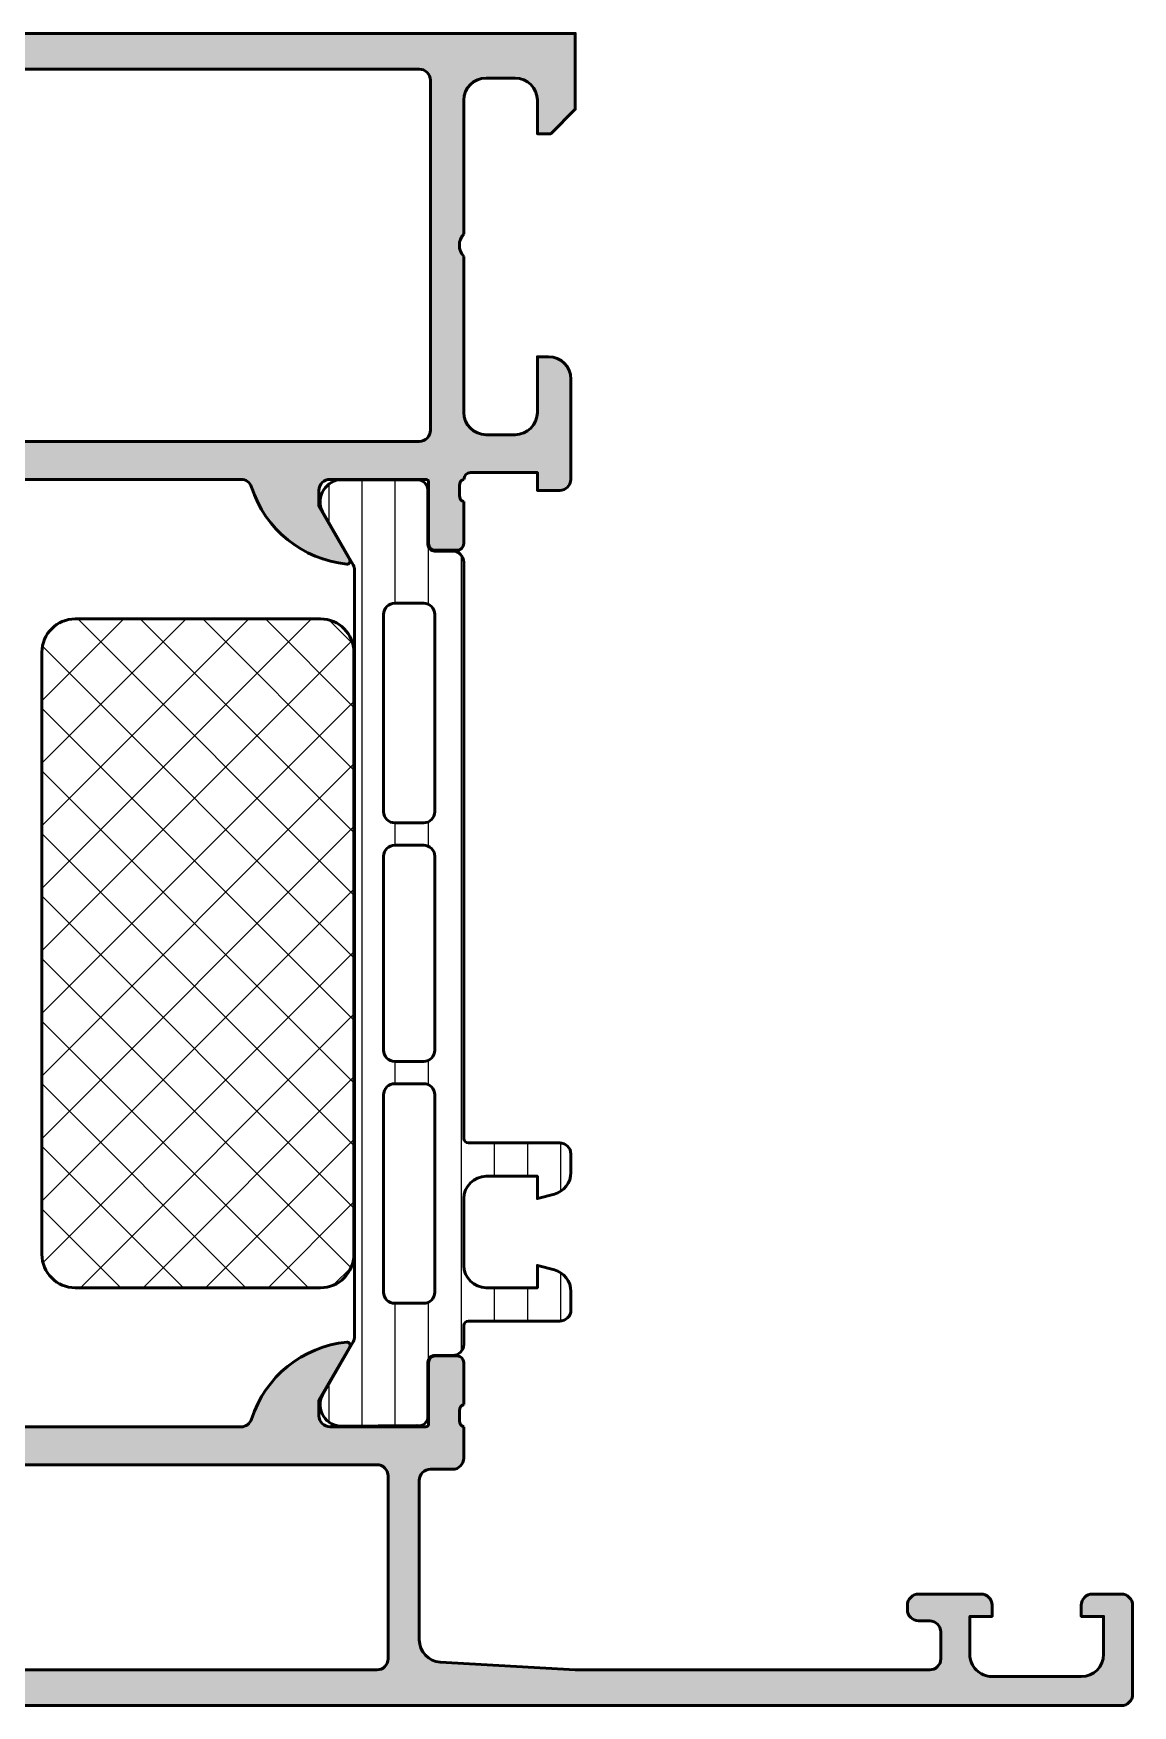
# Model space of a CAD drawing. Extents: x 0 to 94, y 0 to 75.
# Drawn here: x 44.7 to 94, y 0 to 75 of the extents above; entities that cross this region are included whole.
import ezdxf

# ---------------------------------------------------------------- set-up
doc = ezdxf.new("R2010")
doc.units = 0
for name, color, linetype, lineweight in [('0S-Alu contour', 7, 'Continuous', 50), ('0S-Alu hatch', 252, 'Continuous', 25), ('0S-Plastic contour', 254, 'Continuous', 50), ('0S-Plastic hatch', 253, 'Continuous', 25), ('0S-PT contour', 91, 'Continuous', 50), ('0S-PT hatch', 103, 'Continuous', 25)]:
    doc.layers.add(name, color=color, linetype=linetype, lineweight=lineweight)

# ---------------------------------------------------------------- blocks, each defined once
blk = doc.blocks.new('357260__A4FB5255_966E_46D0_B3F6_17CEAE4F82CB_')
at = {"layer": '0S-Alu hatch'}
h = blk.add_hatch(color=256, dxfattribs=at)
edge = h.paths.add_edge_path()
edge.add_line((4.038869380950913, 9.900521103067147), (21.00010604243992, 9.899341407937756))
edge.add_ellipse((21.0000070342009, 8.899341586728927), major_axis=(-0.9999998261101462, 0), ratio=1, start_angle=180.0000102452838, end_angle=269.9943272447713, ccw=False)
edge.add_line((22.00000686031103, 8.899341765542825), (22.00000686031106, 2.798895660562276))
edge.add_ellipse((21.00000729045759, 2.798895224249067), major_axis=(-0.9999995698535634, 0), ratio=1, start_angle=89.99363693611849, end_angle=180.0000250084278, ccw=False)
edge.add_line((20.99989623409034, 1.798895660562266), (4.040422916412367, 1.800209585351695))
edge.add_line((4.040422916412367, 1.800209585351695), (3.000076293945298, 1.199558082742441))
edge.add_line((3.000076293945298, 1.199558082742441), (1.500076293945298, 1.199558082742441))
edge.add_line((1.500076293945298, 1.199558082742441), (1.50007629394534, 2.000003639383066))
edge.add_line((1.50007629394534, 2.000003639383066), (0.5001544952392863, 2.000003639383066))
edge.add_arc((0.5001524363444636, 1.500005692770431), 0.4999979466168747, 89.99976406706348, 179.9914926237425)
edge.add_line((0.000154495239272, 1.500079933328468), (-7.62939453267e-05, 0.5000951921174244))
edge.add_arc((0.4999133905990974, 0.5000162139955063), 0.4999896907820965, 179.9909495872428, 269.9924392660816)
edge.add_line((0.4998474121093184, 2.65275666607e-05), (93.49999999999999, 3.6393831238e-06))
edge.add_arc((93.5000036393566, 0.5000000000265069), 0.4999963606566246, 269.9995829574139, 360.0004170428646)
edge.add_line((94, 0.5000036393855716), (94, 4.500003639383123))
edge.add_arc((93.5000036393566, 4.500007278739743), 0.4999963606566237, 359.9995829571354, 450.0004170425845)
edge.add_line((93.49999999999999, 5.000003639383121), (92.19998168945312, 5.000003639383124))
edge.add_arc((92.19996143451638, 4.500054409730404), 0.4999492300630221, 89.9976787195175, 180.0058184440372)
edge.add_line((91.70001220703126, 4.500003639383334), (91.70001220703126, 4.000003639383123))
edge.add_line((91.70001220703126, 4.000003639383123), (92.70001220703125, 4.000003639383123))
edge.add_line((92.70001220703125, 4.000003639383123), (92.70001220703125, 2.300006691140936))
edge.add_ellipse((91.69996902853163, 2.300049869640559), major_axis=(-1.000043179431775, 0), ratio=1, start_angle=90.00247383897681, end_angle=179.9975261609891, ccw=False)
edge.add_line((91.70001220703126, 1.300006691140936), (87.69998168945312, 1.300006691140936))
edge.add_ellipse((87.69996495732359, 2.299959442409575), major_axis=(-0.9999527514086283, 0), ratio=1, start_angle=-0.0027072808267121218, end_angle=90.0009587257033, ccw=False)
edge.add_line((86.70001220703124, 2.300006691141228), (86.70001220703124, 4.000003639383123))
edge.add_line((86.70001220703124, 4.000003639383123), (87.70001220703125, 4.000003639383123))
edge.add_line((87.70001220703125, 4.000003639383123), (87.70001220703125, 4.500003639383123))
edge.add_arc((87.19996347125728, 4.499954903609141), 0.5000487381489269, 0.0055841639549441, 89.99441583599001)
edge.add_line((87.2000122070313, 5.000003639383123), (84.40000534057617, 5.000003639383123))
edge.add_arc((84.39999154059149, 4.500017439367804), 0.4999862002057592, 89.99841859459399, 180.0015814054484)
edge.add_line((83.90000534057619, 4.500003639382748), (83.90000534057619, 4.300006691140934))
edge.add_arc((84.39999245899998, 4.299993809564751), 0.4999871185897545, 179.9985238419079, 270.0014761579309)
edge.add_line((84.40000534057619, 3.800006691140936), (84.89999389648438, 3.800006691140936))
edge.add_ellipse((84.89999115561677, 3.30000395027334), major_axis=(-0.5000027408751083, 0), ratio=1, start_angle=180.0003140784808, end_angle=269.9996859214303, ccw=False)
edge.add_line((85.39999389648439, 3.30000669114015), (85.39999389648438, 2.100002113504203))
edge.add_ellipse((84.89999753584102, 2.099998474147569), major_axis=(-0.4999963606565962, 0), ratio=1, start_angle=89.9995829574155, end_angle=180.0004170428646, ccw=False)
edge.add_line((84.8999938964844, 1.600002113504217), (69, 1.600002113504218))
edge.add_line((69, 1.600002113504218), (62.94295501708984, 1.946118060273932))
edge.add_ellipse((63.00000535189692, 2.94449472423783), major_axis=(-1.000005351910319, 0), ratio=1, start_angle=0.0002969083017205776, end_angle=86.72949836411948, ccw=False)
edge.add_line((62.00000000000002, 2.944489542182657), (62, 10.10000211350422))
edge.add_ellipse((62.49999712736819, 10.10000498613602), major_axis=(-0.4999971273764486, 0), ratio=1, start_angle=-90.0003291812489, end_angle=0.0003291815056059022, ccw=False)
edge.add_line((62.5, 10.60000211350422), (63.5, 10.60000211350422))
edge.add_arc((63.5, 11.10000211350422), 0.5, 270, 360)
edge.add_line((64, 11.10000211350422), (64, 12.49999999999998))
edge.add_ellipse((64.07883644654306, 12.76752059199311), major_axis=(-0.278895056327449, 0), ratio=1, start_angle=-1.16458937409692, end_angle=73.58012358050422, ccw=False)
edge.add_line((63.799999, 12.77318899999148), (63.799999, 13.22678299999146))
edge.add_ellipse((64.07886709564318, 13.23244365946855), major_axis=(-0.278925541737158, 0), ratio=1, start_angle=-73.57540544464263, end_angle=1.1628700728909962, ccw=False)
edge.add_line((64, 13.49998699999149), (64, 15.37999799999999))
edge.add_arc((63.7, 15.37999799999999), 0.2999999999999971, 0, 90)
edge.add_line((63.7, 15.67999799999999), (62.72002568095721, 15.67999799999999))
edge.add_arc((62.72002568095722, 15.37999799999999), 0.3000000000000043, 90.00000000000136, 180)
edge.add_line((62.4200256809572, 15.37999799999999), (62.42002568095722, 12.61999999999999))
edge.add_ellipse((62.30002568095723, 12.62), major_axis=(-0.1199999999999974, 0), ratio=1, start_angle=89.9999999999967, end_angle=180, ccw=False)
edge.add_line((62.30002568095722, 12.5), (58, 12.5))
edge.add_ellipse((58.00000000000001, 13.00000000000001), major_axis=(-0.5000000000000142, 0), ratio=1, start_angle=0, end_angle=89.9999999999992, ccw=False)
edge.add_line((57.5, 13), (57.5, 13.70000000000001))
edge.add_line((57.5, 13.70000000000001), (58.88149545762238, 16.09282032302755))
edge.add_arc((58.76188021535171, 16.16188021535169), 0.1381197846482996, 330.0000000000029, 455.6225775507981)
edge.add_arc((59.23822324117374, 11.3233911381523), 4.999999999999877, 95.62257755079285, 162.2515836439293)
edge.add_ellipse((53.99999999999994, 13.00000000000011), major_axis=(-0.50000000000012, 0), ratio=1, start_angle=90.00000000000648, end_angle=162.2515836439346, ccw=False)
edge.add_line((53.99999999999999, 12.5), (25.20000000000002, 12.5))
edge.add_ellipse((25.20000000000002, 13.00000000000002), major_axis=(-0.5000000000000214, 0), ratio=1, start_angle=17.74841635606998, end_angle=90, ccw=False)
edge.add_arc((19.96177675882622, 11.32339113815219), 4.999999999999974, 17.74841635607035, 84.3774224492069)
edge.add_arc((20.4381197846483, 16.16188021535169), 0.1381197846482907, 84.37742244921162, 209.9999999999979)
edge.add_line((20.31850454237764, 16.09282032302755), (21.69999999999999, 13.70000000000001))
edge.add_line((21.69999999999999, 13.70000000000001), (21.7, 12.99999999999998))
edge.add_ellipse((21.2, 13), major_axis=(-0.4999999999999965, 0), ratio=1, start_angle=89.9999999999996, end_angle=180, ccw=False)
edge.add_line((21.2, 12.5), (16.89997431904284, 12.5))
edge.add_ellipse((16.89997431904284, 12.62000000000003), major_axis=(-0.1200000000000294, 0), ratio=1, start_angle=0, end_angle=90.0000000000017, ccw=False)
edge.add_line((16.7799743190428, 12.62000000000003), (16.77997431904279, 15.37999800000003))
edge.add_arc((16.47997431904281, 15.37999800000005), 0.2999999999999812, 0, 89.99999999999729)
edge.add_line((16.47997431904282, 15.67999800000003), (15.50000000000001, 15.67999800000003))
edge.add_arc((15.50000000000002, 15.37999800000002), 0.3000000000000078, 90.00000000000205, 180)
edge.add_line((15.20000000000002, 15.37999800000002), (15.20000000000002, 13.49998699999154))
edge.add_ellipse((15.12113290435683, 13.23244365946857), major_axis=(-0.2789255417371746, 0), ratio=1, start_angle=178.8371299271123, end_angle=253.5754054446443, ccw=False)
edge.add_line((15.40000100000003, 13.22678299999151), (15.400001, 12.77318899999148))
edge.add_ellipse((15.12116355345699, 12.7675205919931), major_axis=(-0.2788950563273953, 0), ratio=1, start_angle=106.41987641949291, end_angle=181.1645893740988, ccw=False)
edge.add_line((15.20000000000003, 12.50000000000002), (15.20000000000002, 12.20058710806897))
edge.add_ellipse((14.70000000000001, 12.20058710806896), major_axis=(-0.5, 0), ratio=1, start_angle=89.99366232888048, end_angle=180, ccw=False)
edge.add_line((14.69994469338615, 11.70058711112778), (0.5001258850097515, 11.70215779892896))
edge.add_arc((0.5000660274673143, 11.2021528101759), 0.5000049923359517, 89.99314089936215, 179.9994283362198)
edge.add_line((6.103515625e-05, 11.2021577989333), (7.62939453125e-05, 10.20033628098462))
edge.add_arc((0.5000762471080691, 10.20033623414739), 0.4999999531627588, 179.9999946681853, 270.00000536715)
edge.add_line((0.5000762939452841, 9.700336280984631), (1.500076293945312, 9.70033628098463))
edge.add_line((1.500076293945312, 9.70033628098463), (1.500076293945312, 10.50026303879713))
edge.add_line((1.500076293945312, 10.50026303879713), (3.000076293945284, 10.50026303879713))
edge.add_line((3.000076293945284, 10.50026303879713), (4.038869380950913, 9.900521103067147))
edge = h.paths.add_edge_path()
edge.add_ellipse((23.90000360620952, 10.30000193437813), major_axis=(-0.4999971273764681, 0), ratio=1, start_angle=-90.000329181246, end_angle=0.0003291815056059022, ccw=False)
edge.add_line((23.9000064788413, 10.79999906174635), (60.0999870300293, 10.79999906174641))
edge.add_ellipse((60.09998990266109, 10.3000019343782), major_axis=(-0.4999971273764557, 0), ratio=1, start_angle=179.9996708184945, end_angle=270.00032918124725, ccw=False)
edge.add_line((60.59998703002929, 10.29999906174415), (60.59998703002929, 2.100009742898748))
edge.add_ellipse((60.09998990266108, 2.100006870266958), major_axis=(-0.4999971273764623, 0), ratio=1, start_angle=89.99967081875349, end_angle=180.0003291815056, ccw=False)
edge.add_line((60.0999870300293, 1.600009742898748), (23.9000064788413, 1.600009742898691))
edge.add_ellipse((23.90000360620951, 2.100006870266895), major_axis=(-0.4999971273764557, 0), ratio=1, start_angle=-0.0003291815056059022, end_angle=90.00032918124731, ccw=False)
edge.add_line((23.40000647884131, 2.100009742900946), (23.40000647884131, 10.29999906174408))
at = {"layer": '0S-Alu contour', "color": 7}
for points in [[(20.31850454237764, 16.09282032302755), (21.69999999999999, 13.70000000000001), (21.7, 12.99999999999998)], [(57.5, 13), (57.5, 13.70000000000001), (58.88149545762238, 16.09282032302755)], [(15.20000000000002, 15.37999800000002), (15.20000000000002, 13.49998699999154)], [(16.47997431904282, 15.67999800000003), (15.50000000000001, 15.67999800000003)], [(16.7799743190428, 12.62000000000003), (16.77997431904279, 15.37999800000003)], [(62.4200256809572, 15.37999799999999), (62.42002568095722, 12.61999999999999)], [(63.7, 15.67999799999999), (62.72002568095721, 15.67999799999999)], [(64, 13.49998699999149), (64, 15.37999799999999)], [(15.40000100000003, 13.22678299999151), (15.400001, 12.77318899999148)], [(63.799999, 12.77318899999148), (63.799999, 13.22678299999146)], [(15.20000000000003, 12.50000000000002), (15.20000000000002, 12.20058710806897)], [(21.2, 12.5), (16.89997431904284, 12.5)], [(53.99999999999999, 12.5), (25.20000000000002, 12.5)], [(62.30002568095722, 12.5), (58, 12.5)], [(64, 11.10000211350422), (64, 12.49999999999998)], [(14.69994469338615, 11.70058711112778), (0.5001258850097515, 11.70215779892896)], [(6.103515625e-05, 11.2021577989333), (7.62939453125e-05, 10.20033628098462)], [(0.5000762939452841, 9.700336280984631), (1.500076293945312, 9.70033628098463), (1.500076293945312, 10.50026303879713), (3.000076293945284, 10.50026303879713), (4.038869380950913, 9.900521103067147)], [(23.9000064788413, 10.79999906174635), (60.0999870300293, 10.79999906174641)], [(62.5, 10.60000211350422), (63.5, 10.60000211350422)], [(4.038869380950913, 9.900521103067147), (21.00010604243992, 9.899341407937756)], [(23.40000647884131, 2.100009742900946), (23.40000647884131, 10.29999906174408)], [(60.59998703002929, 10.29999906174415), (60.59998703002929, 2.100009742898748)], [(62.00000000000002, 2.944489542182657), (62, 10.10000211350422)], [(22.00000686031103, 8.899341765542825), (22.00000686031106, 2.798895660562276)], [(87.2000122070313, 5.000003639383123), (84.40000534057617, 5.000003639383123)], [(93.49999999999999, 5.000003639383121), (92.19998168945312, 5.000003639383124)], [(83.90000534057619, 4.500003639382748), (83.90000534057619, 4.300006691140934)], [(84.40000534057619, 3.800006691140936), (84.89999389648438, 3.800006691140936)], [(86.70001220703124, 2.300006691141228), (86.70001220703124, 4.000003639383123), (87.70001220703125, 4.000003639383123), (87.70001220703125, 4.500003639383123)], [(91.70001220703126, 4.500003639383334), (91.70001220703126, 4.000003639383123), (92.70001220703125, 4.000003639383123), (92.70001220703125, 2.300006691140936)], [(94, 0.5000036393855716), (94, 4.500003639383123)], [(85.39999389648439, 3.30000669114015), (85.39999389648438, 2.100002113504203)], [(0.000154495239272, 1.500079933328468), (-7.62939453267e-05, 0.5000951921174244)], [(20.99989623409034, 1.798895660562266), (4.040422916412367, 1.800209585351695), (3.000076293945298, 1.199558082742441), (1.500076293945298, 1.199558082742441), (1.50007629394534, 2.000003639383066), (0.5001544952392863, 2.000003639383066)], [(60.0999870300293, 1.600009742898748), (23.9000064788413, 1.600009742898691)], [(84.8999938964844, 1.600002113504217), (69, 1.600002113504218), (62.94295501708984, 1.946118060273932)], [(91.70001220703126, 1.300006691140936), (87.69998168945312, 1.300006691140936)], [(0.4998474121093184, 2.65275666607e-05), (93.49999999999999, 3.6393831238e-06)]]:
    blk.add_lwpolyline(points, dxfattribs=at)
for centre, radius, start, end in [((20.4381197846483, 16.16188021535169), 0.1381197846482907, 84.37742244921162, 209.9999999999979), ((19.96177675882622, 11.32339113815219), 4.999999999999974, 17.74841635607035, 84.3774224492069), ((59.23822324117374, 11.3233911381523), 4.999999999999877, 95.62257755079285, 162.2515836439293), ((58.76188021535171, 16.16188021535169), 0.1381197846482996, 330.0000000000029, 95.62257755079821), ((15.50000000000002, 15.37999800000002), 0.3000000000000078, 90.00000000000205, 180), ((16.47997431904281, 15.37999800000005), 0.2999999999999812, 0, 89.99999999999729), ((62.72002568095722, 15.37999799999999), 0.3000000000000043, 90.00000000000136, 180), ((63.7, 15.37999799999999), 0.2999999999999971, 0, 90), ((0.5000660274673143, 11.2021528101759), 0.5000049923359517, 89.99314089936215, 179.9994283362198), ((63.5, 11.10000211350422), 0.5, 270, 0), ((0.5000762471080691, 10.20033623414739), 0.4999999531627588, 179.9999946681853, 270.00000536715), ((84.39999154059149, 4.500017439367804), 0.4999862002057592, 89.99841859459399, 180.0015814054484), ((87.19996347125728, 4.499954903609141), 0.5000487381489269, 0.0055841639549441, 89.99441583599001), ((92.19996143451638, 4.500054409730404), 0.4999492300630221, 89.9976787195175, 180.0058184440372), ((93.5000036393566, 4.500007278739743), 0.4999963606566237, 359.9995829571354, 90.00041704258453), ((84.39999245899998, 4.299993809564751), 0.4999871185897545, 179.9985238419079, 270.0014761579309), ((0.5001524363444636, 1.500005692770431), 0.4999979466168747, 89.99976406706348, 179.9914926237425), ((0.4999133905990974, 0.5000162139955063), 0.4999896907820965, 179.9909495872428, 269.9924392660816), ((93.5000036393566, 0.5000000000265069), 0.4999963606566246, 269.9995829574139, 0.0004170428646345)]:
    blk.add_arc(centre, radius, start, end, dxfattribs=at)
at = {"layer": '0S-Alu contour', "color": 7, "extrusion": (0, 0, -1)}
for centre, radius, start, end in [((-15.12113290435683, 13.23244365946857), 0.2789255417371746, 106.4245945553557, 181.1628700728878), ((-15.12116355345699, 12.7675205919931), 0.2788950563273953, 178.8354106259012, 253.5801235805071), ((-21.2, 13), 0.4999999999999965, 180, 270.0000000000004), ((-25.20000000000002, 13.00000000000002), 0.5000000000000214, 270, 342.25158364393), ((-53.99999999999994, 13.00000000000011), 0.50000000000012, 197.7484163560654, 269.9999999999935), ((-58.00000000000001, 13.00000000000001), 0.5000000000000142, 270.0000000000008, 0), ((-64.07883644654306, 12.76752059199311), 0.278895056327449, 286.4198764194958, 1.164589374096924), ((-64.07886709564318, 13.23244365946855), 0.2789255417371581, 358.837129927109, 73.57540544464266), ((-14.70000000000001, 12.20058710806896), 0.5, 180, 270.0063376711195), ((-16.89997431904284, 12.62000000000003), 0.1200000000000294, 269.9999999999983, 0), ((-62.30002568095723, 12.62), 0.1199999999999974, 180, 270.0000000000033), ((-23.90000360620952, 10.30000193437813), 0.4999971273764681, 359.9996708184944, 90.00032918124607), ((-60.09998990266109, 10.3000019343782), 0.4999971273764557, 89.99967081875272, 180.0003291815056), ((-62.49999712736819, 10.10000498613602), 0.4999971273764486, 359.9996708184944, 90.00032918124892), ((-21.0000070342009, 8.899341586728927), 0.9999998261101462, 90.00567275522874, 179.9999897547162), ((-84.89999115561677, 3.30000395027334), 0.5000027408751083, 90.00031407856972, 179.9996859215192), ((-21.00000729045759, 2.798895224249067), 0.9999995698535634, 179.9999749915722, 270.0063630638815), ((-63.00000535189692, 2.94449472423783), 1.000005351910319, 273.2705016358805, 359.9997030916983), ((-87.69996495732359, 2.299959442409575), 0.9999527514086283, 269.9990412742967, 0.0027072808266599), ((-91.69996902853163, 2.300049869640559), 1.000043179431775, 180.002473839011, 269.9975261610232), ((-23.90000360620951, 2.100006870266895), 0.4999971273764557, 269.9996708187527, 0.0003291815055843), ((-60.09998990266108, 2.100006870266958), 0.4999971273764623, 179.9996708184944, 270.0003291812465), ((-84.89999753584102, 2.099998474147569), 0.4999963606565962, 179.9995829571354, 270.0004170425845)]:
    blk.add_arc(centre, radius, start, end, dxfattribs=at)
blk = doc.blocks.new('368590__5CC6B94D_1B28_44FD_9995_89C2002C44AF_')
at = {"layer": '0S-PT hatch'}
h = blk.add_hatch(dxfattribs=at)
h.set_pattern_fill('ANSI37', color=256, scale=0.625, angle=90, style=0)
h.set_pattern_definition([(135, (0, 0), (-1.403165018917055, -1.403165018917055), []), (225, (0, 0), (1.403165018917055, -1.403165018917055), [])])
edge = h.paths.add_edge_path()
edge.add_arc((46.57050827936724, 47.2411992391158), 1.5, 90, 180)
edge.add_line((45.07050827936724, 47.2411992391158), (45.07050827936723, 20.24119923911581))
edge.add_arc((46.57050827936723, 20.24119923911581), 1.5, 180, 269.9999999999997)
edge.add_line((46.57050827936722, 18.74119923911581), (57.57050827936723, 18.74119923911581))
edge.add_arc((57.57050827936723, 20.24119923911581), 1.5, 270, 360)
edge.add_line((59.07050827936722, 20.24119923911581), (59.07050827936724, 47.2411992391158))
edge.add_arc((57.57050827936724, 47.2411992391158), 1.5, 0, 90)
edge.add_line((57.57050827936724, 48.74119923911581), (46.57050827936724, 48.74119923911581))
at = {"layer": '0S-PT contour', "color": 7}
for points in [[(57.57050827936724, 48.74119923911581), (46.57050827936724, 48.74119923911581)], [(45.07050827936724, 47.2411992391158), (45.07050827936723, 20.24119923911581)], [(59.07050827936722, 20.24119923911581), (59.07050827936724, 47.2411992391158)], [(46.57050827936722, 18.74119923911581), (57.57050827936723, 18.74119923911581)]]:
    blk.add_lwpolyline(points, dxfattribs=at)
for centre, start, end in [((46.57050827936724, 47.2411992391158), 90, 180), ((57.57050827936724, 47.2411992391158), 0, 90), ((46.57050827936723, 20.24119923911581), 180, 269.9999999999997), ((57.57050827936723, 20.24119923911581), 270, 0)]:
    blk.add_arc(centre, 1.5, start, end, dxfattribs=at)
blk = doc.blocks.new('284033__F4D7716F_2284_4CAC_AF39_E7D9F0B837EB___C6486B02_60DB_47A0_9183_32849407A841_')
at = {"layer": '0S-Plastic hatch'}
h = blk.add_hatch(dxfattribs=at)
h.set_pattern_fill('ANSI31', color=256, scale=0.4680000000000001, angle=45, style=0)
h.set_pattern_definition([(90, (0, 0), (-1.4859, 0), [])])
edge = h.paths.add_edge_path()
edge.add_line((64.00000000023793, 51.28260840990328), (64.000022921558, 25.44125658823258))
edge.add_arc((64.20416178718003, 25.44537538707199), 0.2041804127758777, 181.155868943833, 269.5149389343164)
edge.add_line((64.20243323428488, 25.24120229122874), (68.30243323427302, 25.24120229122874))
edge.add_ellipse((68.30243323427302, 24.7412022912288), major_axis=(-0.4999999999999432, 0), ratio=1, start_angle=180, end_angle=270, ccw=False)
edge.add_line((68.80243323427298, 24.7412022912288), (68.80243323427298, 23.91045306784115))
edge.add_ellipse((67.80243323427291, 23.91045306784115), major_axis=(-1.000000000000071, 0), ratio=1, start_angle=104.9999999990662, end_angle=180, ccw=False)
edge.add_line((68.0612522793597, 22.9445272415478), (67.30243323427304, 22.74120229122873))
edge.add_line((67.30243323427304, 22.74120229122873), (67.30243323427304, 23.74120229122874))
edge.add_line((67.30243323427304, 23.74120229122874), (65.00243323428515, 23.74120229122874))
edge.add_arc((65.00414226812572, 22.73707631855115), 1.004127427074068, 90.09751797505582, 179.7701403217094)
edge.add_line((64.000022921558, 22.74110467439492), (64.000022921558, 19.7412263202546))
edge.add_arc((65.00414248000591, 19.74532877543037), 1.00412793895802, 180.2340877213157, 269.9024699846241)
edge.add_line((65.00243323428373, 18.74120229122873), (67.30243323427304, 18.74120229122873))
edge.add_line((67.30243323427304, 18.74120229122873), (67.30243323427315, 19.74120229122868))
edge.add_line((67.30243323427315, 19.74120229122868), (68.06125227939552, 19.53787734086995))
edge.add_ellipse((67.80243323427312, 18.57195151458675), major_axis=(-0.9999999999994756, 0), ratio=1, start_angle=180, end_angle=254.9999999988132, ccw=False)
edge.add_line((68.8024332342726, 18.57195151458676), (68.80243323427304, 17.74120229122901))
edge.add_ellipse((68.30243323427305, 17.74120229122872), major_axis=(-0.4999999999999858, 0), ratio=1, start_angle=89.9999999999983, end_angle=180, ccw=False)
edge.add_line((68.30243323427302, 17.24120229122873), (64.20243323428467, 17.24120229122873))
edge.add_arc((64.20243323428467, 17.04120229122874), 0.1999999999999886, 90, 180)
edge.add_line((64.00243323428468, 17.04120229122874), (64.00111268929474, 16.20013004610026))
edge.add_ellipse((63.50111536862897, 16.20010925689816), major_axis=(-0.4999973210979703, 0), ratio=1, start_angle=90.00202407690739, end_angle=180.0023822798489, ccw=False)
edge.add_line((63.5011330319375, 15.70011193611218), (62.69079973539073, 15.7000833096297))
edge.add_arc((62.69081033343268, 15.4000833098169), 0.2999999999999891, 90.00202407691583, 180.010000035117)
edge.add_line((62.39081033800198, 15.40003094975573), (62.39122921384227, 13.00007407424417))
edge.add_ellipse((61.97659716172894, 12.9646983153136), major_axis=(-0.4161384180289393, 0), ratio=1, start_angle=78.16486295744693, end_angle=184.8765766956544, ccw=False)
edge.add_line((61.89124870744702, 12.55740625264687), (58.41470721164117, 12.53353835338623))
edge.add_ellipse((58.51640972991909, 13.49265406356741), major_axis=(-0.9644927929955835, 0), ratio=1, start_angle=-33.883052229512316, end_angle=83.94710035777553, ccw=False)
edge.add_line((57.71570977789661, 14.03035838247476), (59.03409677568366, 16.31406298372988))
edge.add_arc((58.60107500404299, 16.56404727380663), 0.5000000000000082, 330.0020786985418, 360.0018117434856)
edge.add_line((59.10107500379303, 16.56406308425114), (59.09998869139982, 50.91833079431191))
edge.add_arc((58.59998869164975, 50.91831498386867), 0.5000000000000445, 0.0018117430833341, 30.00207189723037)
edge.add_line((59.03299235290179, 51.16833064206307), (57.71443992344533, 53.45193973131252))
edge.add_ellipse((58.55567298966564, 53.99260512706296), major_axis=(-0.9999960709244813, 0), ratio=1, start_angle=-81.81631665021422, end_angle=32.72909139772082, ccw=False)
edge.add_line((58.41332648878386, 54.98241804653366), (61.88987052002935, 54.98254469409654))
edge.add_ellipse((61.88988873445959, 54.48254871698272), major_axis=(-0.4999959774455875, 0), ratio=1, start_angle=179.9941505605964, end_angle=270.00208723675064, ccw=False)
edge.add_line((62.38988470929951, 54.48249767140499), (62.38963969245169, 52.08260728859734))
edge.add_arc((62.68963969088822, 52.08257666045133), 0.3000000000000021, 179.9941504549235, 270.0020240769159)
edge.add_line((62.68965028893017, 51.78257666063853), (63.49998501583147, 51.7826052871865))
edge.add_ellipse((63.50000267914015, 51.28260796640052), major_axis=(-0.4999973210979738, 0), ratio=1, start_angle=180.0000508192582, end_angle=270.0020240769245, ccw=False)
edge = h.paths.add_edge_path()
edge.add_line((62.70055130142632, 40.0911960477475), (62.70055130142631, 48.9411899405362))
edge.add_arc((62.20055129933868, 48.9411899405362), 0.5000000020876314, 0, 90)
edge.add_line((62.20055129933868, 49.44118994262383), (60.90054062027395, 49.44118994234917))
edge.add_arc((60.90053698091733, 48.94119358170581), 0.4999963606566104, 89.99958295741548, 180)
edge.add_line((60.40054062026072, 48.94119358170581), (60.40054062026073, 40.0911924065081))
edge.add_arc((60.90053698091724, 40.0911924065081), 0.4999963606565033, 180, 269.9999999878949)
edge.add_line((60.9005369808116, 39.5911960458516), (62.20055129926903, 39.5911960455902))
edge.add_arc((62.20055129926901, 40.0911960477475), 0.5000000021573073, 270.0000000000017, 360)
edge = h.paths.add_edge_path()
edge.add_line((62.70055130141593, 29.39118994304763), (62.70055130141595, 38.09119604656331))
edge.add_arc((62.20055130141594, 38.09119604656331), 0.5000000000000071, 0, 90.00000000119446)
edge.add_line((62.20055130140552, 38.59119604656331), (60.9005406202636, 38.5911960465633))
edge.add_arc((60.9005406202636, 38.09119604656329), 0.5000000000000142, 90, 180)
edge.add_line((60.40054062026358, 38.09119604656329), (60.40054062026358, 29.39118994304763))
edge.add_arc((60.90054062026357, 29.39118994304763), 0.4999999999999894, 180, 270.0000000000008)
edge.add_line((60.90054062026358, 28.89118994304764), (62.20055130141593, 28.89118994304763))
edge.add_arc((62.20055130141593, 29.39118994304763), 0.5, 270, 360)
edge = h.paths.add_edge_path()
edge.add_line((62.70055130141593, 18.54118078777423), (62.70055130141592, 27.39118994123467))
edge.add_arc((62.20055129932831, 27.39118994123467), 0.5000000020876172, 0, 90)
edge.add_line((62.20055129932831, 27.89118994332229), (60.90054062026359, 27.89118994304762))
edge.add_arc((60.90053698090691, 27.3911935824043), 0.4999963606565672, 89.99958295740817, 180)
edge.add_line((60.40054062025034, 27.3911935824043), (60.40054062026358, 18.54121130535236))
edge.add_arc((60.90055587905264, 18.54121130535236), 0.500015258789052, 180, 270.0000000000008)
edge.add_line((60.90055587905265, 18.04119604656331), (62.200566560205, 18.0411960465633))
edge.add_arc((62.200566560205, 18.54118078777423), 0.4999847412109304, 270, 360)
at = {"layer": '0S-Alu contour', "color": 7}
for points in [[(60.40054062026072, 48.94119358170581), (60.40054062026073, 40.0911924065081)], [(62.20055129933868, 49.44118994262383), (60.90054062027395, 49.44118994234917)], [(62.70055130142632, 40.0911960477475), (62.70055130142631, 48.9411899405362)], [(60.9005369808116, 39.5911960458516), (62.20055129926903, 39.5911960455902)], [(62.20055130140552, 38.59119604656331), (60.9005406202636, 38.5911960465633)], [(60.40054062026358, 38.09119604656329), (60.40054062026358, 29.39118994304763)], [(62.70055130141593, 29.39118994304763), (62.70055130141595, 38.09119604656331)], [(60.90054062026358, 28.89118994304764), (62.20055130141593, 28.89118994304763)], [(62.20055129932831, 27.89118994332229), (60.90054062026359, 27.89118994304762)], [(60.40054062025034, 27.3911935824043), (60.40054062026358, 18.54121130535236)], [(62.70055130141593, 18.54118078777423), (62.70055130141592, 27.39118994123467)], [(60.90055587905265, 18.04119604656331), (62.200566560205, 18.0411960465633)]]:
    blk.add_lwpolyline(points, dxfattribs=at)
for centre, radius, start, end in [((60.90053698091733, 48.94119358170581), 0.4999963606566104, 89.99958295741548, 180), ((62.20055129933868, 48.9411899405362), 0.5000000020876314, 0, 90), ((60.90053698091724, 40.0911924065081), 0.4999963606565033, 180, 269.9999999878949), ((62.20055129926901, 40.0911960477475), 0.5000000021573073, 270.0000000000017, 0), ((60.9005406202636, 38.09119604656329), 0.5000000000000142, 90, 180), ((62.20055130141594, 38.09119604656331), 0.5000000000000071, 0, 90.00000000119446), ((60.90054062026357, 29.39118994304763), 0.4999999999999894, 180, 270.0000000000008), ((62.20055130141593, 29.39118994304763), 0.5, 270, 0), ((60.90053698090691, 27.3911935824043), 0.4999963606565672, 89.99958295740817, 180), ((62.20055129932831, 27.39118994123467), 0.5000000020876172, 0, 90), ((60.90055587905264, 18.54121130535236), 0.500015258789052, 180, 270.0000000000008), ((62.200566560205, 18.54118078777423), 0.4999847412109304, 270, 0)]:
    blk.add_arc(centre, radius, start, end, dxfattribs=at)
at = {"layer": '0S-Plastic contour', "color": 7}
for points in [[(58.41332648878386, 54.98241804653366), (61.88987052002935, 54.98254469409654)], [(62.38988470929951, 54.48249767140499), (62.38963969245169, 52.08260728859734)], [(59.03299235290179, 51.16833064206307), (57.71443992344533, 53.45193973131252)], [(62.68965028893017, 51.78257666063853), (63.49998501583147, 51.7826052871865)], [(64.00000000023793, 51.28260840990328), (64.000022921558, 25.44125658823258)], [(59.10107500379303, 16.56406308425114), (59.09998869139982, 50.91833079431191)], [(64.20243323428488, 25.24120229122874), (68.30243323427302, 25.24120229122874)], [(68.80243323427298, 24.7412022912288), (68.80243323427298, 23.91045306784115)], [(68.0612522793597, 22.9445272415478), (67.30243323427304, 22.74120229122873), (67.30243323427304, 23.74120229122874), (65.00243323428515, 23.74120229122874)], [(64.000022921558, 22.74110467439492), (64.000022921558, 19.7412263202546)], [(65.00243323428373, 18.74120229122873), (67.30243323427304, 18.74120229122873), (67.30243323427315, 19.74120229122868), (68.06125227939552, 19.53787734086995)], [(68.8024332342726, 18.57195151458676), (68.80243323427304, 17.74120229122901)], [(64.00243323428468, 17.04120229122874), (64.00111268929474, 16.20013004610026)], [(68.30243323427302, 17.24120229122873), (64.20243323428467, 17.24120229122873)], [(57.71570977789661, 14.03035838247476), (59.03409677568366, 16.31406298372988)], [(62.39081033800198, 15.40003094975573), (62.39122921384227, 13.00007407424417)], [(63.5011330319375, 15.70011193611218), (62.69079973539073, 15.7000833096297)], [(61.89124870744702, 12.55740625264687), (58.41470721164117, 12.53353835338623)]]:
    blk.add_lwpolyline(points, dxfattribs=at)
at = {"layer": '0S-Plastic contour', "color": 7, "extrusion": (0, 0, -1)}
for centre, radius, start, end in [((-58.55567298966564, 53.99260512706296), 0.9999960709244813, 327.2709086022792, 81.81631665021425), ((-61.88988873445959, 54.48254871698272), 0.4999959774455876, 89.99791276324936, 180.0058494394036), ((-63.50000267914015, 51.28260796640052), 0.4999973210979738, 89.99797592307549, 179.9999491807418), ((-68.30243323427302, 24.7412022912288), 0.4999999999999432, 90, 180), ((-67.80243323427291, 23.91045306784115), 1.000000000000071, 180, 255.0000000009338), ((-67.80243323427312, 18.57195151458675), 0.9999999999994756, 105.0000000011868, 180), ((-68.30243323427305, 17.74120229122872), 0.4999999999999858, 180, 270.0000000000017), ((-63.50111536862897, 16.20010925689816), 0.4999973210979703, 179.9976177201511, 269.9979759230926), ((-58.51640972991909, 13.49265406356741), 0.9644927929955835, 276.0528996422245, 33.88305222951232), ((-61.97659716172894, 12.9646983153136), 0.4161384180289393, 175.1234233043456, 281.8351370425531)]:
    blk.add_arc(centre, radius, start, end, dxfattribs=at)
at = {"layer": '0S-Plastic contour', "color": 7}
for centre, radius, start, end in [((62.68963969088822, 52.08257666045133), 0.3000000000000021, 179.9941504549235, 270.0020240769159), ((58.59998869164975, 50.91831498386867), 0.5000000000000445, 0.0018117430833341, 30.00207189723037), ((64.20416178718003, 25.44537538707199), 0.2041804127758777, 181.155868943833, 269.5149389343164), ((65.00414226812572, 22.73707631855115), 1.004127427074068, 90.09751797505582, 179.7701403217094), ((65.00414248000591, 19.74532877543037), 1.00412793895802, 180.2340877213157, 269.9024699846241), ((58.60107500404299, 16.56404727380663), 0.5000000000000082, 330.0020786985418, 0.00181174348567), ((64.20243323428467, 17.04120229122874), 0.1999999999999886, 90, 180), ((62.69081033343268, 15.4000833098169), 0.2999999999999891, 90.00202407691583, 180.010000035117)]:
    blk.add_arc(centre, radius, start, end, dxfattribs=at)
blk = doc.blocks.new('357250__82982601_34FB_4345_826E_43EAF9114722_')
at = {"layer": '0S-Alu hatch'}
h = blk.add_hatch(color=256, dxfattribs=at)
edge = h.paths.add_edge_path()
edge.add_arc((0.4999432660375902, 73.5005515831281), 0.5000022667270451, 180.000259746513, 269.999740253982)
edge.add_line((0.4999409993156976, 73.0005493164062), (1.499940999315696, 73.0005493164062))
edge.add_line((1.499940999315696, 73.0005493164062), (1.499940999315683, 73.80047607421871))
edge.add_line((1.499940999315683, 73.80047607421871), (2.999940999315626, 73.80047607421872))
edge.add_line((2.999940999315626, 73.80047607421872), (3.807592519091016, 73.33418273925778))
edge.add_arc((4.307572445439461, 74.20012270901832), 0.9999159754600606, 239.9985484201053, 270.0122980376737)
edge.add_line((4.30778706865162, 73.20020675659175), (19.00013351440425, 73.20017242431639))
edge.add_ellipse((19.00000028754749, 72.20017081338861), major_axis=(-1.000001619802465, 0), ratio=1, start_angle=180.0000923023688, end_angle=269.9923666757315, ccw=False)
edge.add_line((20.00000190734865, 72.20017242437147), (20.00000190734865, 66.10103225043174))
edge.add_ellipse((19.00000190734865, 66.10103225043173), major_axis=(-0.9999999999999964, 0), ratio=1, start_angle=90.0039060132001, end_angle=180, ccw=False)
edge.add_line((19.00007008013956, 65.1010322527555), (4.307451375292188, 65.10004425048822))
edge.add_arc((4.30756639777627, 64.10010422085075), 0.9999400362529577, 90.00659069810446, 120.0015174067964)
edge.add_line((3.807573445604745, 64.96606445312494), (2.999940999315683, 64.499771118164))
edge.add_line((2.999940999315683, 64.499771118164), (1.499940999315683, 64.49977111816403))
edge.add_line((1.499940999315683, 64.49977111816403), (1.499940999315668, 65.30021667480467))
edge.add_line((1.499940999315668, 65.30021667480467), (0.5000172932609815, 65.30021667480467))
edge.add_arc((0.5000220905091624, 64.80021187100273), 0.5000048038249582, 90.0005497188666, 179.9907069719504)
edge.add_line((1.72932609858e-05, 64.80029296875), (1.72932609956e-05, 63.80001068115229))
edge.add_arc((0.5000227469034968, 63.8000161347948), 0.5000054536722431, 180.0006249343158, 269.9993750654182)
edge.add_line((0.5000172932609815, 63.3000106811523), (19.00000190734864, 63.3000106811523))
edge.add_ellipse((19.00000190734863, 62.3000106811523), major_axis=(-1, 0), ratio=1, start_angle=180, end_angle=269.9999999999996, ccw=False)
edge.add_line((20.00000190734863, 62.30001068115231), (20.00000190734863, 57.49992752075192))
edge.add_ellipse((19.5000019073486, 57.49992752075191), major_axis=(-0.5000000000000214, 0), ratio=1, start_angle=90.0000000000008, end_angle=180, ccw=False)
edge.add_line((19.50000190734861, 56.99992752075189), (15.70000584916921, 56.99992752075188))
edge.add_arc((15.7000058491692, 56.49992752075187), 0.5000000000000142, 89.9999999999992, 180)
edge.add_line((15.20000584916919, 56.49992752075187), (15.20000584916919, 54.99993515014643))
edge.add_ellipse((15.12116940262614, 54.73241455815328), major_axis=(-0.2788950563274617, 0), ratio=1, start_angle=178.8354106259123, end_angle=253.5801235805095, ccw=False)
edge.add_line((15.40000684916922, 54.72674615015495), (15.40000684916918, 54.27315215015494))
edge.add_ellipse((15.12113875352601, 54.26749149067785), major_axis=(-0.2789255417371582, 0), ratio=1, start_angle=106.4245945553595, end_angle=181.1628700728925, ccw=False)
edge.add_line((15.2000058491692, 53.99994815015491), (15.20000584916921, 52.11993715014641))
edge.add_arc((15.50000584916921, 52.11993715014641), 0.3000000000000043, 180, 270)
edge.add_line((15.50000584916921, 51.81993715014641), (16.47998016821199, 51.81993715014641))
edge.add_arc((16.47998016821198, 52.11993715014641), 0.3000000000000007, 270.0000000000027, 360)
edge.add_line((16.77998016821198, 52.11993715014641), (16.77998016821198, 54.87993515014642))
edge.add_ellipse((16.89997253881746, 54.87993515014641), major_axis=(-0.1199923706054875, 0), ratio=1, start_angle=270, end_angle=360, ccw=False)
edge.add_line((16.89997253881746, 54.9999275207519), (21.19999821977468, 54.9999275207519))
edge.add_ellipse((21.20001429458025, 54.49994359574456), major_axis=(-0.4999839252657428, 0), ratio=1, start_angle=179.9990321746067, end_angle=270.0018420962547, ccw=False)
edge.add_line((21.69999821977467, 54.49993515014625), (21.69999821977467, 53.7999305725097))
edge.add_line((21.69999821977467, 53.7999305725097), (20.31175359086842, 51.3954124450683))
edge.add_arc((20.43560275430996, 51.33750519427746), 0.1367181954946849, 154.9409625368243, 275.5867961988135)
edge.add_arc((19.96214501955831, 56.17768573671968), 4.999999999999987, 275.5867961988126, 342.2389692797491)
edge.add_ellipse((25.20001475857168, 54.49991861165439), major_axis=(-0.5000165389589415, 0), ratio=1, start_angle=269.997523967369, end_angle=342.23896927974823, ccw=False)
edge.add_line((25.2000363667473, 54.99993515014644), (54.0000343322753, 54.99993515014653))
edge.add_ellipse((54.00005594045091, 54.49991861165425), major_axis=(-0.5000165389591801, 0), ratio=1, start_angle=197.7610307202508, end_angle=270.00247603263017, ccw=False)
edge.add_arc((59.23792567946439, 56.17768573671956), 4.99999999999988, 197.7610307202508, 264.4132038011874)
edge.add_arc((58.7644681484994, 51.33750727759785), 0.1367202887583636, 264.4132038011851, 385.0590374631748)
edge.add_line((58.88831920816957, 51.39541541499449), (57.50007629394531, 53.79993057250981))
edge.add_line((57.50007629394531, 53.79993057250981), (57.50007629394531, 54.49993515014653))
edge.add_ellipse((58.00005790830888, 54.49994590661076), major_axis=(-0.4999816144792756, 0), ratio=1, start_angle=-90.00210691621618, end_angle=0.0012326454406093035, ccw=False)
edge.add_line((58.00007629394531, 54.999927520752), (62.30002642655683, 54.99993497667508))
edge.add_ellipse((62.30002663463151, 54.87993497667525), major_axis=(-0.1200000000000144, 0), ratio=1, start_angle=180, end_angle=270.0000993483455, ccw=False)
edge.add_line((62.42002663463154, 54.87993497667524), (62.42002663463154, 52.11976930346684))
edge.add_arc((62.72002663463155, 52.11976930346684), 0.3000000000000149, 180, 270)
edge.add_line((62.72002663463155, 51.81976930346682), (63.7000009536743, 51.81976930346682))
edge.add_arc((63.7000009536743, 52.11976930346684), 0.3000000000000114, 270, 360)
edge.add_line((64.00000095367432, 52.11976930346684), (64.00000095367432, 53.99978030347533))
edge.add_ellipse((64.07886804931749, 54.26732364399826), major_axis=(-0.2789255417371395, 0), ratio=1, start_angle=-1.1628700728937815, end_angle=73.57540544464291, ccw=False)
edge.add_line((63.79999995367433, 54.27298430347535), (63.79999995367433, 54.72657830347536))
edge.add_ellipse((64.07883740021713, 54.73224671147375), major_axis=(-0.2788950563271825, 0), ratio=1, start_angle=-73.58012358051252, end_angle=1.1645893741024906, ccw=False)
edge.add_ellipse((64.30008339644742, 54.99964211086036), major_axis=(-0.3000824688880487, 0), ratio=1, start_angle=270.0044151890131, end_angle=359.9760965437253, ccw=False)
edge.add_line((64.30006027221681, 55.29972457885743), (67.29986190795898, 55.29972457885745))
edge.add_line((67.29986190795898, 55.29972457885745), (67.30001831054688, 54.49999237060549))
edge.add_line((67.30001831054688, 54.49999237060549), (68.30001831054688, 54.49999237060549))
edge.add_arc((68.30001556967927, 54.99999511147308), 0.5000027408751128, 270.0003140785698, 359.9996859215192)
edge.add_line((68.80001831054688, 54.99999237060626), (68.80001831054688, 59.49999618530275))
edge.add_arc((67.79998394497837, 59.49996181973422), 1.000034366158997, 0.0019689340145208, 89.99803106562813)
edge.add_line((67.80001831054688, 60.49999618530275), (67.30001831054688, 60.49999618530276))
edge.add_line((67.30001831054688, 60.49999618530276), (67.30001831054688, 58))
edge.add_ellipse((66.29999848739908, 58.00001982314778), major_axis=(-1.00001982334427, 0), ratio=1, start_angle=90.00113576019169, end_angle=179.9988642393878, ccw=False)
edge.add_line((66.30001831054689, 57), (65.00000000000001, 57))
edge.add_ellipse((65.00002700151542, 58.00002700151542), major_axis=(-1.000027001879951, 0), ratio=1, start_angle=0.0015470310149794386, end_angle=89.9984529688993, ccw=False)
edge.add_line((64, 58.0000000000015), (64, 64.99999618530273))
edge.add_ellipse((64.52512921724563, 65.49999809265138), major_axis=(-0.7250948918295341, 0), ratio=1, start_angle=-43.59588636697163, end_angle=43.59588636697163, ccw=False)
edge.add_line((64, 66.00000000000001), (64, 72.00000762939455))
edge.add_ellipse((65.0000641449329, 71.99994348446165), major_axis=(-1.00006414699006, 0), ratio=1, start_angle=270.00367499819674, end_angle=359.996325001876, ccw=False)
edge.add_line((64.99999999999997, 73.00000762939456), (66.30001831054688, 73.00000762939455))
edge.add_ellipse((66.29996134239612, 71.99995066124377), major_axis=(-1.000056969773365, 0), ratio=1, start_angle=180.003263848682, end_angle=269.99673615133383, ccw=False)
edge.add_line((67.30001831054689, 72.0000076293948), (67.30001831054688, 70.50000000000004))
edge.add_line((67.30001831054688, 70.50000000000004), (67.9000244140625, 70.50000000000001))
edge.add_line((67.9000244140625, 70.50000000000001), (69, 71.59999847412111))
edge.add_line((69, 71.59999847412111), (69, 75.00000000000004))
edge.add_line((69, 75.00000000000004), (0.5002003987298025, 74.99999999999994))
edge.add_arc((0.4998252146889115, 74.49996333447639), 0.5000368062762754, 89.95701023638485, 180.0062891481953)
edge.add_line((-0.0002115885749796, 74.49990844726483), (-5.90006843169e-05, 73.50054931640189))
edge = h.paths.add_edge_path()
edge.add_ellipse((21.99998748207855, 72.89999115561673), major_axis=(-0.5000027408751199, 0), ratio=1, start_angle=270.0003140785705, end_angle=359.99968592151924, ccw=False)
edge.add_line((21.99998474121094, 73.39999389648435), (62.00001525878906, 73.3999938964844))
edge.add_ellipse((62.00001251792146, 72.89999115561679), major_axis=(-0.5000027408751199, 0), ratio=1, start_angle=180.0003140784808, end_angle=269.9996859214303, ccw=False)
edge.add_line((62.50001525878907, 72.89999389648361), (62.50001525878906, 57.19999694824298))
edge.add_ellipse((62.00001251792146, 57.1999996891098), major_axis=(-0.5000027408751163, 0), ratio=1, start_angle=90.00031407856977, end_angle=179.9996859215194, ccw=False)
edge.add_line((62.00001525878906, 56.6999969482422), (21.99998474121094, 56.69999694824214))
edge.add_ellipse((21.99998748207855, 57.19999968910975), major_axis=(-0.5000027408751199, 0), ratio=1, start_angle=0.00031407848081244083, end_angle=89.99968592142937, ccw=False)
edge.add_line((21.49998474121094, 57.19999694824292), (21.49998474121094, 72.89999389648355))
at = {"layer": '0S-Alu contour', "color": 7}
for points in [[(-0.0002115885749796, 74.49990844726483), (-5.90006843169e-05, 73.50054931640189)], [(67.30001831054689, 72.0000076293948), (67.30001831054688, 70.50000000000004), (67.9000244140625, 70.50000000000001), (69, 71.59999847412111), (69, 75.00000000000004), (0.5002003987298025, 74.99999999999994)], [(0.4999409993156976, 73.0005493164062), (1.499940999315696, 73.0005493164062), (1.499940999315683, 73.80047607421871), (2.999940999315626, 73.80047607421872), (3.807592519091016, 73.33418273925778)], [(4.30778706865162, 73.20020675659175), (19.00013351440425, 73.20017242431639)], [(21.49998474121094, 57.19999694824292), (21.49998474121094, 72.89999389648355)], [(21.99998474121094, 73.39999389648435), (62.00001525878906, 73.3999938964844)], [(62.50001525878907, 72.89999389648361), (62.50001525878906, 57.19999694824298)], [(64.99999999999997, 73.00000762939456), (66.30001831054688, 73.00000762939455)], [(20.00000190734865, 72.20017242437147), (20.00000190734865, 66.10103225043174)], [(64, 66.00000000000001), (64, 72.00000762939455)], [(3.807573445604745, 64.96606445312494), (2.999940999315683, 64.499771118164), (1.499940999315683, 64.49977111816403), (1.499940999315668, 65.30021667480467), (0.5000172932609815, 65.30021667480467)], [(1.72932609858e-05, 64.80029296875), (1.72932609956e-05, 63.80001068115229)], [(19.00007008013956, 65.1010322527555), (4.307451375292188, 65.10004425048822)], [(64, 58.0000000000015), (64, 64.99999618530273)], [(0.5000172932609815, 63.3000106811523), (19.00000190734864, 63.3000106811523)], [(20.00000190734863, 62.30001068115231), (20.00000190734863, 57.49992752075192)], [(67.80001831054688, 60.49999618530275), (67.30001831054688, 60.49999618530276), (67.30001831054688, 58)], [(68.80001831054688, 54.99999237060626), (68.80001831054688, 59.49999618530275)], [(15.20000584916919, 56.49992752075187), (15.20000584916919, 54.99993515014643)], [(19.50000190734861, 56.99992752075189), (15.70000584916921, 56.99992752075188)], [(62.00001525878906, 56.6999969482422), (21.99998474121094, 56.69999694824214)], [(66.30001831054689, 57), (65.00000000000001, 57)], [(16.77998016821198, 52.11993715014641), (16.77998016821198, 54.87993515014642)], [(16.89997253881746, 54.9999275207519), (21.19999821977468, 54.9999275207519)], [(25.2000363667473, 54.99993515014644), (54.0000343322753, 54.99993515014653)], [(58.00007629394531, 54.999927520752), (62.30002642655683, 54.99993497667508)], [(62.42002663463154, 54.87993497667524), (62.42002663463154, 52.11976930346684)], [(64.30006027221681, 55.29972457885743), (67.29986190795898, 55.29972457885745), (67.30001831054688, 54.49999237060549), (68.30001831054688, 54.49999237060549)], [(15.40000684916922, 54.72674615015495), (15.40000684916918, 54.27315215015494)], [(21.69999821977467, 54.49993515014625), (21.69999821977467, 53.7999305725097), (20.31175359086842, 51.3954124450683)], [(58.88831920816957, 51.39541541499449), (57.50007629394531, 53.79993057250981), (57.50007629394531, 54.49993515014653)], [(63.79999995367433, 54.27298430347535), (63.79999995367433, 54.72657830347536)], [(15.2000058491692, 53.99994815015491), (15.20000584916921, 52.11993715014641)], [(64.00000095367432, 52.11976930346684), (64.00000095367432, 53.99978030347533)], [(15.50000584916921, 51.81993715014641), (16.47998016821199, 51.81993715014641)], [(62.72002663463155, 51.81976930346682), (63.7000009536743, 51.81976930346682)]]:
    blk.add_lwpolyline(points, dxfattribs=at)
for centre, radius, start, end in [((0.4998252146889115, 74.49996333447639), 0.5000368062762754, 89.95701023638485, 180.0062891481953), ((0.4999432660375902, 73.5005515831281), 0.5000022667270451, 180.000259746513, 269.999740253982), ((4.307572445439461, 74.20012270901832), 0.9999159754600606, 239.9985484201053, 270.0122980376737), ((0.5000220905091624, 64.80021187100273), 0.5000048038249582, 90.0005497188666, 179.9907069719504), ((4.30756639777627, 64.10010422085075), 0.9999400362529577, 90.00659069810446, 120.0015174067964), ((0.5000227469034968, 63.8000161347948), 0.5000054536722431, 180.0006249343158, 269.9993750654182), ((67.79998394497837, 59.49996181973422), 1.000034366158997, 0.0019689340145208, 89.99803106562813), ((15.7000058491692, 56.49992752075187), 0.5000000000000142, 89.9999999999992, 180), ((68.30001556967927, 54.99999511147308), 0.5000027408751128, 270.0003140785698, 359.9996859215192), ((19.96214501955831, 56.17768573671968), 4.999999999999987, 275.5867961988126, 342.2389692797491), ((59.23792567946439, 56.17768573671956), 4.99999999999988, 197.7610307202508, 264.4132038011874), ((15.50000584916921, 52.11993715014641), 0.3000000000000043, 180, 270), ((16.47998016821198, 52.11993715014641), 0.3000000000000007, 270.0000000000027, 0), ((62.72002663463155, 52.11976930346684), 0.3000000000000149, 180, 270), ((63.7000009536743, 52.11976930346684), 0.3000000000000114, 270, 0), ((20.43560275430996, 51.33750519427746), 0.1367181954946849, 154.9409625368243, 275.5867961988135), ((58.7644681484994, 51.33750727759785), 0.1367202887583636, 264.4132038011851, 25.05903746317476)]:
    blk.add_arc(centre, radius, start, end, dxfattribs=at)
at = {"layer": '0S-Alu contour', "color": 7, "extrusion": (0, 0, -1)}
for centre, radius, start, end in [((-19.00000028754749, 72.20017081338861), 1.000001619802465, 90.00763332426853, 179.9999076976312), ((-21.99998748207855, 72.89999115561673), 0.5000027408751199, 0.0003140784807261, 89.99968592142947), ((-62.00001251792146, 72.89999115561679), 0.5000027408751199, 90.00031407856972, 179.9996859215192), ((-65.0000641449329, 71.99994348446165), 1.00006414699006, 0.0036749981240012, 89.99632500180323), ((-66.29996134239612, 71.99995066124377), 1.000056969773365, 90.00326384866617, 179.996736151318), ((-19.00000190734865, 66.10103225043173), 0.9999999999999964, 180, 269.9960939867999), ((-64.52512921724563, 65.49999809265138), 0.7250948918295341, 316.4041136330284, 43.59588636697158), ((-19.00000190734863, 62.3000106811523), 1, 90.0000000000004, 180), ((-65.00002700151542, 58.00002700151542), 1.000027001879951, 270.0015470311007, 359.998452968985), ((-66.29999848739908, 58.00001982314778), 1.00001982334427, 180.0011357606123, 269.9988642398083), ((-19.5000019073486, 57.49992752075191), 0.5000000000000214, 180, 269.9999999999992), ((-21.99998748207855, 57.19999968910975), 0.5000027408751199, 270.0003140785706, 359.9996859215192), ((-62.00001251792146, 57.1999996891098), 0.5000027408751163, 180.0003140784807, 269.9996859214302), ((-15.12116940262614, 54.73241455815328), 0.2788950563274617, 106.4198764194905, 181.1645893740878), ((-16.89997253881746, 54.87993515014641), 0.1199923706054875, 0, 90), ((-21.20001429458025, 54.49994359574456), 0.4999839252657428, 89.99815790374531, 180.0009678253933), ((-25.20001475857168, 54.49991861165439), 0.5000165389589415, 17.76103072025176, 90.00247603263102), ((-54.00005594045091, 54.49991861165425), 0.5000165389591801, 89.9975239673698, 162.2389692797492), ((-58.00005790830888, 54.49994590661076), 0.4999816144792756, 359.9987673545594, 90.0021069162162), ((-62.30002663463151, 54.87993497667525), 0.1200000000000144, 89.99990065165453, 180), ((-64.07883740021713, 54.73224671147375), 0.2788950563271825, 358.8354106258975, 73.58012358051243), ((-64.30008339644742, 54.99964211086036), 0.3000824688880487, 0.0239034562746911, 89.99558481098686), ((-15.12113875352601, 54.26749149067785), 0.2789255417371582, 178.8371299271075, 253.5754054446405), ((-64.07886804931749, 54.26732364399826), 0.2789255417371395, 286.4245945553571, 1.162870072893747)]:
    blk.add_arc(centre, radius, start, end, dxfattribs=at)
blk = doc.blocks.new('368590__7D9F76B6_6394_4A89_AD74_10C794F22436_')
at = {"layer": '0S-Alu contour', "color": 7}
for name in ['357250__82982601_34FB_4345_826E_43EAF9114722_', '357260__A4FB5255_966E_46D0_B3F6_17CEAE4F82CB_']:
    blk.add_blockref(name, (0, 0), dxfattribs=at)
at = {"layer": '0S-Plastic contour', "color": 7}
blk.add_blockref('284033__F4D7716F_2284_4CAC_AF39_E7D9F0B837EB___C6486B02_60DB_47A0_9183_32849407A841_', (0, 0), dxfattribs=at)
at = {"layer": '0S-PT contour', "color": 7}
blk.add_blockref('368590__5CC6B94D_1B28_44FD_9995_89C2002C44AF_', (0, 0), dxfattribs=at)

msp = doc.modelspace()

# ---------------------------------------------------------------- block references
at = {"layer": '0S-Alu contour', "color": 7}
msp.add_blockref('368590__7D9F76B6_6394_4A89_AD74_10C794F22436_', (0, 0), dxfattribs=at)

doc.saveas('drawing.dxf')
